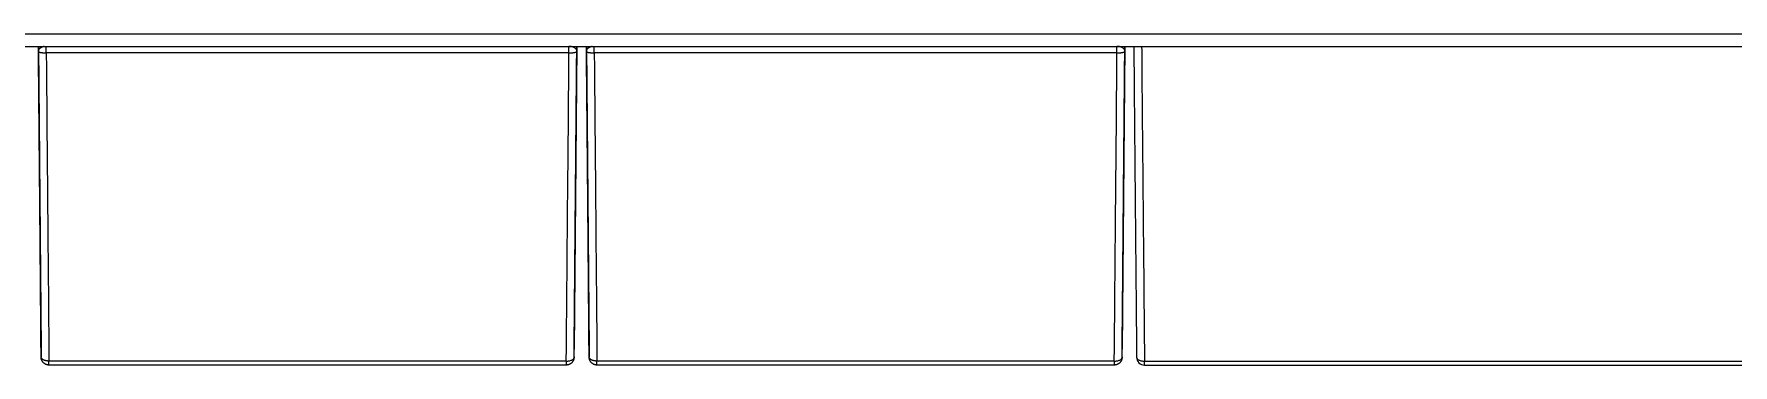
# Model space of a CAD drawing. Header units: millimetres. Extents: x 15137 to 17513, y -10160 to -6800.
# Drawn here: x 16137.7 to 16246.2, y -7835.2 to -7814.1 of the extents above; entities that cross this region are included whole.
import ezdxf

# ---------------------------------------------------------------- set-up
doc = ezdxf.new("R2010")
doc.units = ezdxf.units.MM

msp = doc.modelspace()

# ---------------------------------------------------------------- linework, layer by layer
at = {"linetype": 'Continuous', "lineweight": 13}
for p, q in [((15985.69, -7814.09), (16289.59, -7814.09)), ((16208.59, -7835.14), (16208.59, -7834.99)), ((16208.59, -7834.99), (16270.01, -7834.99)), ((16208.59, -7835.24), (16208.59, -7835.14))]:
    msp.add_line(p, q, dxfattribs=at)
at = {"linetype": 'Continuous', "lineweight": 18}
for p, q in [((15985.69, -7814.89), (16289.59, -7814.89)), ((16137.95, -7814.89), (16138.12, -7834.23)), ((16172.34, -7814.89), (16172.17, -7834.23)), ((16172.95, -7814.89), (16173.12, -7834.23)), ((16207.34, -7814.89), (16207.17, -7834.23)), ((16138.62, -7835.24), (16138.62, -7835.24)), ((16171.66, -7835.24), (16138.62, -7835.24)), ((16173.62, -7835.24), (16173.62, -7835.24)), ((16206.66, -7835.24), (16173.62, -7835.24)), ((16208.59, -7835.24), (16270.01, -7835.24))]:
    msp.add_line(p, q, dxfattribs=at)
for centre, major_axis, ratio, start_param, end_param in [((16138.11, -7833.22), (0.01, -1.5), 0.000009, 5.446471, 6.266801), ((16172.18, -7833.22), (-0.01, -1.5), 0.000009, 0.016382, 0.836713), ((16173.11, -7833.22), (0.01, -1.5), 0.000009, 5.446471, 6.266801), ((16207.18, -7833.22), (-0.01, -1.5), 0.000009, 0.016382, 0.836713), ((16208.59, -7834.74), (0.496, -0.064), 0.999864, 3.278202, 4.840537)]:
    msp.add_ellipse(centre, major_axis=major_axis, ratio=ratio, start_param=start_param, end_param=end_param, dxfattribs=at)
at = {"linetype": 'Continuous', "lineweight": 13}
for points, weights, knots in [([(16137.95, -7815.21), (16137.95, -7815.07), (16138.1, -7814.96), (16138.19, -7814.9), (16138.31, -7814.87)], [1, 0.92328865402, 1, 0.951293112025, 0.964437855146], [0, 0, 0, 0.611644, 0.611644, 1, 1, 1]), ([(16171.83, -7814.86), (16172.04, -7814.86), (16172.19, -7814.96), (16172.33, -7815.07), (16172.33, -7815.21)], [1, 0.923288343649, 1, 0.923288343649, 1], [0, 0, 0, 0.5, 0.5, 1, 1, 1]), ([(16172.95, -7815.21), (16172.95, -7815.07), (16173.1, -7814.96), (16173.19, -7814.9), (16173.31, -7814.87)], [1, 0.92328865402, 1, 0.951293112025, 0.964437855146], [0, 0, 0, 0.611644, 0.611644, 1, 1, 1]), ([(16206.83, -7814.86), (16207.04, -7814.86), (16207.19, -7814.96), (16207.33, -7815.07), (16207.33, -7815.21)], [1, 0.923288343649, 1, 0.923288343649, 1], [0, 0, 0, 0.5, 0.5, 1, 1, 1])]:
    msp.add_rational_spline(points, weights, degree=2, knots=knots, dxfattribs=at)
at = {"linetype": 'Continuous', "lineweight": 18}
for points in [[(16137.95, -7815.21), (16137.95, -7814.89)], [(16172.33, -7815.21), (16172.34, -7814.89)], [(16172.95, -7815.21), (16172.95, -7814.89)], [(16207.33, -7815.21), (16207.34, -7814.89)], [(16138.12, -7834.72), (16138.12, -7834.74)], [(16172.16, -7834.72), (16172.16, -7834.74)], [(16173.12, -7834.72), (16173.12, -7834.74)], [(16207.16, -7834.72), (16207.16, -7834.74)]]:
    msp.add_open_spline(points, degree=1, dxfattribs=at)
at = {"linetype": 'Continuous', "lineweight": 13}
for points, weights in [([(16138.45, -7815.3), (16138.45, -7815.04), (16138.45, -7814.86)], [1, 0.886860648919, 1]), ([(16171.83, -7815.3), (16171.83, -7815.04), (16171.83, -7814.86)], [1, 0.886861737457, 1]), ([(16173.45, -7815.3), (16173.45, -7815.04), (16173.45, -7814.86)], [1, 0.886860648919, 1]), ([(16206.83, -7815.3), (16206.83, -7815.04), (16206.83, -7814.86)], [1, 0.886861737457, 1]), ([(16138.62, -7835.24), (16138.62, -7835.24), (16138.62, -7834.99)], [1, 0.866701490013, 1]), ([(16171.66, -7834.99), (16171.66, -7835.24), (16171.66, -7835.24)], [1, 0.866701404614, 1]), ([(16173.62, -7835.24), (16173.62, -7835.24), (16173.62, -7834.99)], [1, 0.866701490013, 1]), ([(16206.66, -7834.99), (16206.66, -7835.24), (16206.66, -7835.24)], [1, 0.866701404614, 1])]:
    msp.add_rational_spline(points, weights, degree=2, dxfattribs=at)
at = {"linetype": 'Continuous', "lineweight": 18}
for points, weights in [([(16207.91, -7814.9), (16208, -7825.47), (16208.09, -7834.74)], [0.997477614136, 0.98291356076, 1]), ([(16138.12, -7834.74), (16138.05, -7825.61), (16137.95, -7815.21)], [1, 0.984624093816, 1]), ([(16172.16, -7834.74), (16172.24, -7825.61), (16172.33, -7815.21)], [1, 0.984624166072, 1]), ([(16173.12, -7834.74), (16173.05, -7825.61), (16172.95, -7815.21)], [1, 0.984624093816, 1]), ([(16207.16, -7834.74), (16207.24, -7825.61), (16207.33, -7815.21)], [1, 0.984624166072, 1]), ([(16138.62, -7835.24), (16138.13, -7835.24), (16138.12, -7834.74)], [1, 0.710185318621, 1]), ([(16172.16, -7834.74), (16172.16, -7835.24), (16171.66, -7835.24)], [1, 0.71018612059, 1]), ([(16173.62, -7835.24), (16173.13, -7835.24), (16173.12, -7834.74)], [1, 0.710185318621, 1]), ([(16207.16, -7834.74), (16207.16, -7835.24), (16206.66, -7835.24)], [1, 0.71018612059, 1])]:
    msp.add_rational_spline(points, weights, degree=2, dxfattribs=at)
at = {"linetype": 'Continuous', "lineweight": 13}
for points, knots in [([(16208.41, -7814.9), (16208.42, -7816.28), (16208.43, -7817.66), (16208.46, -7820.88), (16208.48, -7822.73), (16208.51, -7826.35), (16208.53, -7828.14), (16208.56, -7831.62), (16208.58, -7833.33), (16208.59, -7834.99)], [0, 0, 0, 0, 0.19594, 0.19594, 0.46396, 0.46396, 0.73198, 0.73198, 1, 1, 1, 1]), ([(16138.45, -7815.3), (16138.47, -7817.02), (16138.48, -7818.74), (16138.51, -7822.13), (16138.53, -7823.81), (16138.55, -7827.11), (16138.57, -7828.73), (16138.6, -7831.91), (16138.61, -7833.47), (16138.62, -7834.99)], [0, 0, 0, 0, 0.25, 0.25, 0.5, 0.5, 0.75, 0.75, 1, 1, 1, 1]), ([(16171.66, -7834.99), (16171.68, -7833.47), (16171.69, -7831.91), (16171.72, -7828.73), (16171.73, -7827.11), (16171.76, -7823.81), (16171.78, -7822.13), (16171.81, -7818.74), (16171.82, -7817.02), (16171.83, -7815.3)], [0, 0, 0, 0, 0.25, 0.25, 0.5, 0.5, 0.75, 0.75, 1, 1, 1, 1]), ([(16173.45, -7815.3), (16173.47, -7817.02), (16173.48, -7818.74), (16173.51, -7822.13), (16173.53, -7823.81), (16173.55, -7827.11), (16173.57, -7828.73), (16173.6, -7831.91), (16173.61, -7833.47), (16173.62, -7834.99)], [0, 0, 0, 0, 0.25, 0.25, 0.5, 0.5, 0.75, 0.75, 1, 1, 1, 1]), ([(16206.66, -7834.99), (16206.68, -7833.47), (16206.69, -7831.91), (16206.72, -7828.73), (16206.73, -7827.11), (16206.76, -7823.81), (16206.78, -7822.13), (16206.81, -7818.74), (16206.82, -7817.02), (16206.83, -7815.3)], [0, 0, 0, 0, 0.25, 0.25, 0.5, 0.5, 0.75, 0.75, 1, 1, 1, 1]), ([(16171.66, -7834.99), (16171.7, -7834.99), (16171.73, -7834.99), (16171.79, -7834.98), (16171.82, -7834.98), (16171.88, -7834.97), (16171.91, -7834.96), (16171.97, -7834.94), (16171.99, -7834.93), (16172.04, -7834.91), (16172.06, -7834.9), (16172.1, -7834.87), (16172.11, -7834.85), (16172.14, -7834.82), (16172.15, -7834.81), (16172.16, -7834.78), (16172.16, -7834.76), (16172.16, -7834.74)], [0, 0, 0, 0, 0.125, 0.125, 0.25, 0.25, 0.375, 0.375, 0.5, 0.5, 0.625, 0.625, 0.75, 0.75, 0.875, 0.875, 1, 1, 1, 1]), ([(16206.66, -7834.99), (16206.7, -7834.99), (16206.73, -7834.99), (16206.79, -7834.98), (16206.82, -7834.98), (16206.88, -7834.97), (16206.91, -7834.96), (16206.97, -7834.94), (16206.99, -7834.93), (16207.04, -7834.91), (16207.06, -7834.9), (16207.1, -7834.87), (16207.11, -7834.85), (16207.14, -7834.82), (16207.15, -7834.81), (16207.16, -7834.78), (16207.16, -7834.76), (16207.16, -7834.74)], [0, 0, 0, 0, 0.125, 0.125, 0.25, 0.25, 0.375, 0.375, 0.5, 0.5, 0.625, 0.625, 0.75, 0.75, 0.875, 0.875, 1, 1, 1, 1]), ([(16208.09, -7834.74), (16208.09, -7834.76), (16208.1, -7834.78), (16208.11, -7834.81), (16208.12, -7834.82), (16208.14, -7834.85), (16208.16, -7834.87), (16208.19, -7834.9), (16208.22, -7834.91), (16208.26, -7834.93), (16208.29, -7834.94), (16208.34, -7834.96), (16208.37, -7834.97), (16208.43, -7834.98), (16208.46, -7834.98), (16208.53, -7834.99), (16208.56, -7834.99), (16208.59, -7834.99)], [0, 0, 0, 0, 0.125, 0.125, 0.25, 0.25, 0.375, 0.375, 0.5, 0.5, 0.625, 0.625, 0.75, 0.75, 0.875, 0.875, 1, 1, 1, 1])]:
    msp.add_open_spline(points, degree=3, knots=knots, dxfattribs=at)
at = {"linetype": 'Continuous', "lineweight": 18}
for points, knots in [([(16137.95, -7815.21), (16137.95, -7815.21), (16137.95, -7815.22), (16137.95, -7815.22), (16137.96, -7815.22), (16137.96, -7815.22), (16137.96, -7815.22), (16137.96, -7815.22), (16137.96, -7815.23), (16137.96, -7815.23), (16137.96, -7815.23), (16137.97, -7815.23), (16137.97, -7815.23), (16137.97, -7815.24), (16137.98, -7815.24), (16137.98, -7815.24), (16137.98, -7815.24), (16137.99, -7815.24), (16137.99, -7815.24), (16137.99, -7815.25), (16138, -7815.25), (16138, -7815.25), (16138.01, -7815.25), (16138.01, -7815.25), (16138.02, -7815.25), (16138.02, -7815.25), (16138.03, -7815.26), (16138.03, -7815.26), (16138.04, -7815.26), (16138.04, -7815.26), (16138.05, -7815.26), (16138.06, -7815.26), (16138.06, -7815.26), (16138.07, -7815.26), (16138.07, -7815.27), (16138.08, -7815.27), (16138.09, -7815.27), (16138.09, -7815.27), (16138.1, -7815.27), (16138.11, -7815.27), (16138.11, -7815.27), (16138.12, -7815.27), (16138.13, -7815.27), (16138.13, -7815.28), (16138.14, -7815.28), (16138.15, -7815.28), (16138.16, -7815.28), (16138.16, -7815.28), (16138.17, -7815.28), (16138.18, -7815.28), (16138.19, -7815.28), (16138.19, -7815.28), (16138.2, -7815.28), (16138.21, -7815.28), (16138.22, -7815.29), (16138.22, -7815.29), (16138.23, -7815.29), (16138.24, -7815.29), (16138.25, -7815.29), (16138.25, -7815.29), (16138.26, -7815.29), (16138.27, -7815.29), (16138.28, -7815.29), (16138.28, -7815.29), (16138.29, -7815.29), (16138.3, -7815.29), (16138.31, -7815.29), (16138.31, -7815.29), (16138.32, -7815.29), (16138.33, -7815.29), (16138.34, -7815.29), (16138.34, -7815.29), (16138.35, -7815.29), (16138.36, -7815.29), (16138.37, -7815.29), (16138.37, -7815.29), (16138.38, -7815.3), (16138.39, -7815.3), (16138.4, -7815.3), (16138.4, -7815.3), (16138.41, -7815.3), (16138.42, -7815.3), (16138.43, -7815.3), (16138.43, -7815.3), (16138.44, -7815.3), (16138.45, -7815.3), (16138.45, -7815.3), (16138.45, -7815.3)], [0, 0, 0, 0, 0.014723, 0.029376, 0.043959, 0.058471, 0.072913, 0.087285, 0.101585, 0.115815, 0.129974, 0.144061, 0.158078, 0.172023, 0.185896, 0.199698, 0.213429, 0.227088, 0.240675, 0.254191, 0.267635, 0.281008, 0.294308, 0.307537, 0.320695, 0.33378, 0.346794, 0.359737, 0.372607, 0.385406, 0.398134, 0.41079, 0.423374, 0.435888, 0.44833, 0.4607, 0.473, 0.485228, 0.497386, 0.509472, 0.521488, 0.533433, 0.545308, 0.557112, 0.568845, 0.580508, 0.592102, 0.603625, 0.615078, 0.626461, 0.637775, 0.649019, 0.660194, 0.6713, 0.682337, 0.693305, 0.704203, 0.715034, 0.725796, 0.736489, 0.747114, 0.757672, 0.768161, 0.778583, 0.788937, 0.799224, 0.809444, 0.819597, 0.829683, 0.839702, 0.849655, 0.859541, 0.869361, 0.879116, 0.888804, 0.898427, 0.907985, 0.917477, 0.926904, 0.936266, 0.945564, 0.954797, 0.963965, 0.97307, 0.98211, 0.991087, 1, 1, 1, 1]), ([(16171.83, -7815.3), (16171.84, -7815.3), (16171.85, -7815.3), (16171.86, -7815.3), (16171.87, -7815.3), (16171.88, -7815.3), (16171.89, -7815.3), (16171.91, -7815.3), (16171.92, -7815.29), (16171.93, -7815.29), (16171.94, -7815.29), (16171.96, -7815.29), (16171.97, -7815.29), (16171.98, -7815.29), (16171.99, -7815.29), (16172.01, -7815.29), (16172.02, -7815.29), (16172.03, -7815.29), (16172.04, -7815.29), (16172.06, -7815.29), (16172.07, -7815.29), (16172.08, -7815.28), (16172.1, -7815.28), (16172.11, -7815.28), (16172.12, -7815.28), (16172.13, -7815.28), (16172.14, -7815.28), (16172.16, -7815.28), (16172.17, -7815.27), (16172.18, -7815.27), (16172.19, -7815.27), (16172.2, -7815.27), (16172.21, -7815.27), (16172.22, -7815.26), (16172.23, -7815.26), (16172.24, -7815.26), (16172.25, -7815.26), (16172.26, -7815.26), (16172.27, -7815.25), (16172.28, -7815.25), (16172.29, -7815.25), (16172.29, -7815.25), (16172.3, -7815.24), (16172.31, -7815.24), (16172.31, -7815.24), (16172.32, -7815.24), (16172.32, -7815.23), (16172.32, -7815.23), (16172.33, -7815.23), (16172.33, -7815.22), (16172.33, -7815.22), (16172.33, -7815.22), (16172.33, -7815.21), (16172.33, -7815.21)], [0, 0, 0, 0, 0.014891, 0.029958, 0.045204, 0.060628, 0.076232, 0.092016, 0.107982, 0.12413, 0.14046, 0.156975, 0.173673, 0.190558, 0.207628, 0.224885, 0.24233, 0.259964, 0.277786, 0.295799, 0.314002, 0.332397, 0.350983, 0.369762, 0.388735, 0.407901, 0.427262, 0.446818, 0.46657, 0.486518, 0.506662, 0.527003, 0.547542, 0.568278, 0.589213, 0.610346, 0.631678, 0.653209, 0.674938, 0.696867, 0.718995, 0.741322, 0.763848, 0.786573, 0.809497, 0.83262, 0.85594, 0.879459, 0.903175, 0.927087, 0.951196, 0.975501, 1, 1, 1, 1]), ([(16172.95, -7815.21), (16172.95, -7815.21), (16172.95, -7815.22), (16172.95, -7815.22), (16172.96, -7815.22), (16172.96, -7815.22), (16172.96, -7815.22), (16172.96, -7815.22), (16172.96, -7815.23), (16172.96, -7815.23), (16172.96, -7815.23), (16172.97, -7815.23), (16172.97, -7815.23), (16172.97, -7815.24), (16172.98, -7815.24), (16172.98, -7815.24), (16172.98, -7815.24), (16172.99, -7815.24), (16172.99, -7815.24), (16172.99, -7815.25), (16173, -7815.25), (16173, -7815.25), (16173.01, -7815.25), (16173.01, -7815.25), (16173.02, -7815.25), (16173.02, -7815.25), (16173.03, -7815.26), (16173.03, -7815.26), (16173.04, -7815.26), (16173.04, -7815.26), (16173.05, -7815.26), (16173.06, -7815.26), (16173.06, -7815.26), (16173.07, -7815.26), (16173.07, -7815.27), (16173.08, -7815.27), (16173.09, -7815.27), (16173.09, -7815.27), (16173.1, -7815.27), (16173.11, -7815.27), (16173.11, -7815.27), (16173.12, -7815.27), (16173.13, -7815.27), (16173.13, -7815.28), (16173.14, -7815.28), (16173.15, -7815.28), (16173.16, -7815.28), (16173.16, -7815.28), (16173.17, -7815.28), (16173.18, -7815.28), (16173.19, -7815.28), (16173.19, -7815.28), (16173.2, -7815.28), (16173.21, -7815.28), (16173.22, -7815.29), (16173.22, -7815.29), (16173.23, -7815.29), (16173.24, -7815.29), (16173.25, -7815.29), (16173.25, -7815.29), (16173.26, -7815.29), (16173.27, -7815.29), (16173.28, -7815.29), (16173.28, -7815.29), (16173.29, -7815.29), (16173.3, -7815.29), (16173.31, -7815.29), (16173.31, -7815.29), (16173.32, -7815.29), (16173.33, -7815.29), (16173.34, -7815.29), (16173.34, -7815.29), (16173.35, -7815.29), (16173.36, -7815.29), (16173.37, -7815.29), (16173.37, -7815.29), (16173.38, -7815.3), (16173.39, -7815.3), (16173.4, -7815.3), (16173.4, -7815.3), (16173.41, -7815.3), (16173.42, -7815.3), (16173.43, -7815.3), (16173.43, -7815.3), (16173.44, -7815.3), (16173.45, -7815.3), (16173.45, -7815.3), (16173.45, -7815.3)], [0, 0, 0, 0, 0.014723, 0.029376, 0.043959, 0.058471, 0.072913, 0.087285, 0.101585, 0.115815, 0.129974, 0.144061, 0.158078, 0.172023, 0.185896, 0.199698, 0.213429, 0.227088, 0.240675, 0.254191, 0.267635, 0.281008, 0.294308, 0.307537, 0.320695, 0.33378, 0.346794, 0.359737, 0.372607, 0.385406, 0.398134, 0.41079, 0.423374, 0.435888, 0.44833, 0.4607, 0.473, 0.485228, 0.497386, 0.509472, 0.521488, 0.533433, 0.545308, 0.557112, 0.568845, 0.580508, 0.592102, 0.603625, 0.615078, 0.626461, 0.637775, 0.649019, 0.660194, 0.6713, 0.682337, 0.693305, 0.704203, 0.715034, 0.725796, 0.736489, 0.747114, 0.757672, 0.768161, 0.778583, 0.788937, 0.799224, 0.809444, 0.819597, 0.829683, 0.839702, 0.849655, 0.859541, 0.869361, 0.879116, 0.888804, 0.898427, 0.907985, 0.917477, 0.926904, 0.936266, 0.945564, 0.954797, 0.963965, 0.97307, 0.98211, 0.991087, 1, 1, 1, 1]), ([(16206.83, -7815.3), (16206.84, -7815.3), (16206.85, -7815.3), (16206.86, -7815.3), (16206.87, -7815.3), (16206.88, -7815.3), (16206.89, -7815.3), (16206.91, -7815.3), (16206.92, -7815.29), (16206.93, -7815.29), (16206.94, -7815.29), (16206.96, -7815.29), (16206.97, -7815.29), (16206.98, -7815.29), (16206.99, -7815.29), (16207.01, -7815.29), (16207.02, -7815.29), (16207.03, -7815.29), (16207.04, -7815.29), (16207.06, -7815.29), (16207.07, -7815.29), (16207.08, -7815.28), (16207.1, -7815.28), (16207.11, -7815.28), (16207.12, -7815.28), (16207.13, -7815.28), (16207.14, -7815.28), (16207.16, -7815.28), (16207.17, -7815.27), (16207.18, -7815.27), (16207.19, -7815.27), (16207.2, -7815.27), (16207.21, -7815.27), (16207.22, -7815.26), (16207.23, -7815.26), (16207.24, -7815.26), (16207.25, -7815.26), (16207.26, -7815.26), (16207.27, -7815.25), (16207.28, -7815.25), (16207.29, -7815.25), (16207.29, -7815.25), (16207.3, -7815.24), (16207.31, -7815.24), (16207.31, -7815.24), (16207.32, -7815.24), (16207.32, -7815.23), (16207.32, -7815.23), (16207.33, -7815.23), (16207.33, -7815.22), (16207.33, -7815.22), (16207.33, -7815.22), (16207.33, -7815.21), (16207.33, -7815.21)], [0, 0, 0, 0, 0.014891, 0.029958, 0.045204, 0.060628, 0.076232, 0.092016, 0.107982, 0.12413, 0.14046, 0.156975, 0.173673, 0.190558, 0.207628, 0.224885, 0.24233, 0.259964, 0.277786, 0.295799, 0.314002, 0.332397, 0.350983, 0.369762, 0.388735, 0.407901, 0.427262, 0.446818, 0.46657, 0.486518, 0.506662, 0.527003, 0.547542, 0.568278, 0.589213, 0.610346, 0.631678, 0.653209, 0.674938, 0.696867, 0.718995, 0.741322, 0.763848, 0.786573, 0.809497, 0.83262, 0.85594, 0.879459, 0.903175, 0.927087, 0.951196, 0.975501, 1, 1, 1, 1]), ([(16138.62, -7834.99), (16138.62, -7834.99), (16138.61, -7834.99), (16138.6, -7834.99), (16138.59, -7834.99), (16138.58, -7834.99), (16138.57, -7834.99), (16138.55, -7834.99), (16138.54, -7834.99), (16138.53, -7834.98), (16138.52, -7834.98), (16138.51, -7834.98), (16138.49, -7834.98), (16138.48, -7834.98), (16138.47, -7834.98), (16138.46, -7834.97), (16138.45, -7834.97), (16138.43, -7834.97), (16138.42, -7834.97), (16138.41, -7834.96), (16138.4, -7834.96), (16138.38, -7834.96), (16138.37, -7834.95), (16138.36, -7834.95), (16138.35, -7834.94), (16138.34, -7834.94), (16138.32, -7834.94), (16138.31, -7834.93), (16138.3, -7834.93), (16138.29, -7834.92), (16138.28, -7834.92), (16138.27, -7834.91), (16138.25, -7834.9), (16138.24, -7834.9), (16138.23, -7834.89), (16138.22, -7834.89), (16138.21, -7834.88), (16138.2, -7834.87), (16138.19, -7834.87), (16138.19, -7834.86), (16138.18, -7834.85), (16138.17, -7834.84), (16138.16, -7834.84), (16138.16, -7834.83), (16138.15, -7834.82), (16138.14, -7834.81), (16138.14, -7834.8), (16138.13, -7834.79), (16138.13, -7834.78), (16138.13, -7834.77), (16138.13, -7834.76), (16138.12, -7834.75), (16138.12, -7834.75), (16138.12, -7834.74)], [0, 0, 0, 0, 0.014599, 0.029299, 0.044107, 0.059032, 0.074081, 0.089262, 0.104583, 0.120052, 0.135675, 0.151461, 0.167416, 0.183547, 0.199862, 0.216368, 0.23307, 0.249975, 0.267089, 0.284419, 0.301969, 0.319747, 0.337755, 0.356001, 0.374488, 0.393221, 0.412205, 0.431443, 0.45094, 0.470697, 0.49072, 0.51101, 0.531569, 0.552401, 0.573507, 0.594888, 0.616546, 0.638481, 0.660694, 0.683184, 0.705951, 0.728994, 0.752312, 0.775904, 0.799766, 0.823897, 0.848293, 0.87295, 0.897865, 0.923033, 0.948449, 0.974106, 1, 1, 1, 1]), ([(16173.62, -7834.99), (16173.62, -7834.99), (16173.61, -7834.99), (16173.6, -7834.99), (16173.59, -7834.99), (16173.58, -7834.99), (16173.57, -7834.99), (16173.55, -7834.99), (16173.54, -7834.99), (16173.53, -7834.98), (16173.52, -7834.98), (16173.51, -7834.98), (16173.49, -7834.98), (16173.48, -7834.98), (16173.47, -7834.98), (16173.46, -7834.97), (16173.45, -7834.97), (16173.43, -7834.97), (16173.42, -7834.97), (16173.41, -7834.96), (16173.4, -7834.96), (16173.38, -7834.96), (16173.37, -7834.95), (16173.36, -7834.95), (16173.35, -7834.94), (16173.34, -7834.94), (16173.32, -7834.94), (16173.31, -7834.93), (16173.3, -7834.93), (16173.29, -7834.92), (16173.28, -7834.92), (16173.27, -7834.91), (16173.25, -7834.9), (16173.24, -7834.9), (16173.23, -7834.89), (16173.22, -7834.89), (16173.21, -7834.88), (16173.2, -7834.87), (16173.19, -7834.87), (16173.19, -7834.86), (16173.18, -7834.85), (16173.17, -7834.84), (16173.16, -7834.84), (16173.16, -7834.83), (16173.15, -7834.82), (16173.14, -7834.81), (16173.14, -7834.8), (16173.13, -7834.79), (16173.13, -7834.78), (16173.13, -7834.77), (16173.13, -7834.76), (16173.12, -7834.75), (16173.12, -7834.75), (16173.12, -7834.74)], [0, 0, 0, 0, 0.014599, 0.029299, 0.044107, 0.059032, 0.074081, 0.089262, 0.104583, 0.120052, 0.135675, 0.151461, 0.167416, 0.183547, 0.199862, 0.216368, 0.23307, 0.249975, 0.267089, 0.284419, 0.301969, 0.319747, 0.337755, 0.356001, 0.374488, 0.393221, 0.412205, 0.431443, 0.45094, 0.470697, 0.49072, 0.51101, 0.531569, 0.552401, 0.573507, 0.594888, 0.616546, 0.638481, 0.660694, 0.683184, 0.705951, 0.728994, 0.752312, 0.775904, 0.799766, 0.823897, 0.848293, 0.87295, 0.897865, 0.923033, 0.948449, 0.974106, 1, 1, 1, 1])]:
    msp.add_open_spline(points, degree=3, knots=knots, dxfattribs=at)
at = {"linetype": 'Continuous', "lineweight": 13}
for points in [[(16171.83, -7815.3), (16138.45, -7815.3)], [(16206.83, -7815.3), (16173.45, -7815.3)], [(16171.66, -7834.99), (16138.62, -7834.99)], [(16206.66, -7834.99), (16173.62, -7834.99)]]:
    msp.add_open_spline(points, degree=1, dxfattribs=at)

doc.saveas('drawing.dxf')
